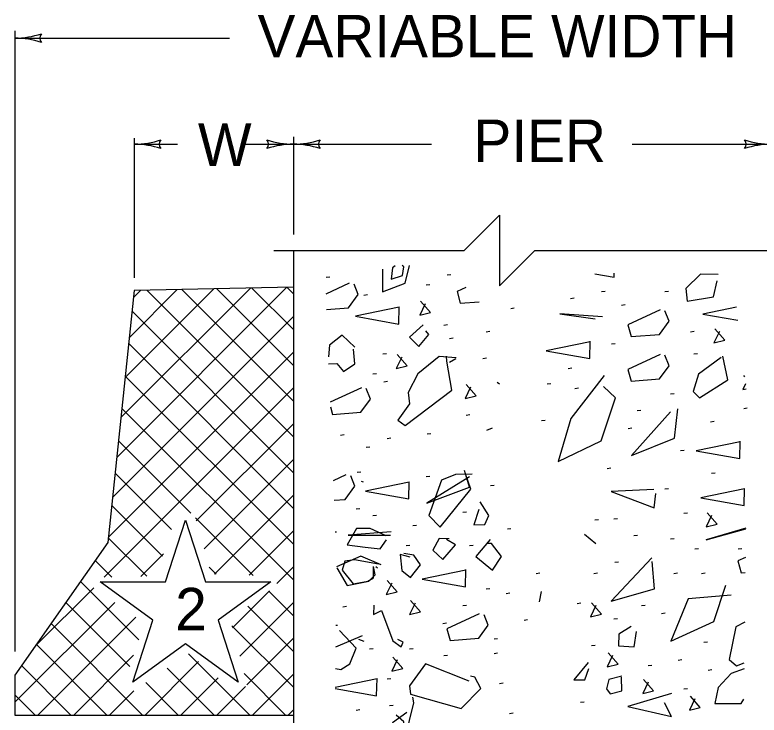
# Model space of a CAD drawing. Extents: x 998.4 to 1037, y 999 to 1022.8.
# Drawn here: x 1016.311 to 1019.817, y 1002.109 to 1005.407 of the extents above; entities that cross this region are included whole.
import ezdxf

# ---------------------------------------------------------------- set-up
doc = ezdxf.new("R2010")
doc.units = 0
doc.layers.add('Level 1', color=7, linetype='Continuous')

msp = doc.modelspace()

# ---------------------------------------------------------------- linework, layer by layer
at = {"layer": 'Level 1'}
for p, q in [((1016.3113, 1005.3314), (1016.3113, 1002.4089)), ((1016.3113, 1005.3314), (1016.3113, 1002.4089)), ((1016.3113, 1005.2978), (1017.3228, 1005.2978)), ((1016.3113, 1005.2978), (1017.3228, 1005.2978)), ((1017.6238, 1004.8332), (1017.6238, 1004.3721)), ((1017.6238, 1004.8332), (1017.6238, 1004.3721)), ((1016.8738, 1004.8258), (1016.8738, 1004.1679)), ((1016.8738, 1004.8258), (1016.8738, 1004.1679)), ((1016.8738, 1004.7978), (1017.0773, 1004.7978)), ((1016.8738, 1004.7978), (1017.0773, 1004.7978)), ((1017.3897, 1004.7978), (1017.6238, 1004.7978)), ((1017.3897, 1004.7978), (1017.6238, 1004.7978)), ((1017.6238, 1004.7978), (1018.2746, 1004.7978)), ((1017.6238, 1004.7978), (1018.2746, 1004.7978)), ((1019.219, 1004.7978), (1019.8738, 1004.7978)), ((1019.219, 1004.7978), (1019.8738, 1004.7978)), ((1017.5309, 1004.2978), (1018.1779, 1004.2978)), ((1017.5309, 1004.2978), (1018.1779, 1004.2978)), ((1017.6238, 1004.2978), (1017.6238, 1001.4841)), ((1017.6238, 1004.2978), (1017.6238, 1001.4841)), ((1019.0113, 1004.2978), (1019.9403, 1004.2978)), ((1019.0113, 1004.2978), (1019.9403, 1004.2978)), ((1016.8738, 1004.1091), (1016.7488, 1002.9216)), ((1016.8738, 1004.1091), (1016.7488, 1002.9216)), ((1016.791, 1003.3225), (1017.5926, 1004.1241)), ((1016.8108, 1003.5108), (1017.4206, 1004.1205)), ((1016.8307, 1003.699), (1017.2485, 1004.1168)), ((1016.8504, 1003.8873), (1017.0765, 1004.1133)), ((1016.8703, 1004.0755), (1016.9044, 1004.1097)), ((1017.6238, 1004.1248), (1016.8738, 1004.1091)), ((1017.6238, 1004.1248), (1016.8738, 1004.1091)), ((1016.9325, 1004.1103), (1017.6238, 1003.4191)), ((1017.0975, 1004.1138), (1017.6238, 1003.5876)), ((1017.2625, 1004.1172), (1017.6238, 1003.756)), ((1017.4275, 1004.1206), (1017.6238, 1003.9244)), ((1017.5925, 1004.1241), (1017.6238, 1004.0929)), ((1016.8635, 1004.0109), (1017.6238, 1003.2507)), ((1016.7712, 1003.1342), (1017.6238, 1003.9868)), ((1016.8474, 1003.8585), (1017.6238, 1003.0823)), ((1016.7513, 1002.9459), (1017.6238, 1003.8183)), ((1016.8313, 1003.7061), (1017.6238, 1002.9138)), ((1016.7317, 1002.7578), (1017.6238, 1003.6498)), ((1016.8153, 1003.5537), (1017.6238, 1002.7453)), ((1017.1659, 1003.0236), (1017.6238, 1003.4814)), ((1016.7993, 1003.4013), (1017.1399, 1003.0606)), ((1017.2027, 1002.8919), (1017.6238, 1003.3129)), ((1016.7833, 1003.2488), (1017.0487, 1002.9834)), ((1017.2519, 1002.7727), (1017.6238, 1003.1445)), ((1016.7672, 1003.0965), (1017.0069, 1002.8567)), ((1017.1616, 1003.0388), (1017.4335, 1002.767)), ((1017.4153, 1002.7676), (1017.6238, 1002.9761)), ((1016.7512, 1002.944), (1016.9323, 1002.7628)), ((1016.7488, 1002.9216), (1016.3113, 1002.2966)), ((1016.7488, 1002.9216), (1016.3113, 1002.2966)), ((1016.9043, 1002.762), (1017.0108, 1002.8684)), ((1016.6897, 1002.8371), (1016.7685, 1002.7582)), ((1017.227, 1002.8051), (1017.2596, 1002.7725)), ((1017.5446, 1002.7284), (1017.6238, 1002.8076)), ((1016.6203, 1002.738), (1016.8948, 1002.4635)), ((1016.4068, 1002.4329), (1016.6827, 1002.7088)), ((1017.3363, 1002.5202), (1017.5101, 1002.6939)), ((1017.508, 1002.6925), (1017.6238, 1002.5768)), ((1016.3113, 1002.169), (1016.7816, 1002.6393)), ((1016.5509, 1002.6389), (1016.8527, 1002.3372)), ((1017.3703, 1002.3857), (1017.6238, 1002.6392)), ((1017.4094, 1002.6226), (1017.6238, 1002.4084)), ((1016.4198, 1002.1091), (1016.8805, 1002.5698)), ((1016.4816, 1002.5398), (1016.9124, 1002.1091)), ((1017.3339, 1002.5298), (1017.6238, 1002.24)), ((1017.4042, 1002.2512), (1017.6238, 1002.4708)), ((1016.4123, 1002.4408), (1016.7439, 1002.1091)), ((1016.5883, 1002.1091), (1016.8708, 1002.3915)), ((1017.1288, 1002.3979), (1017.4178, 1002.1091)), ((1016.3428, 1002.3417), (1016.5755, 1002.1091)), ((1016.9252, 1002.1091), (1017.1769, 1002.3608)), ((1017.0284, 1002.3299), (1017.2493, 1002.1091)), ((1016.3113, 1002.2966), (1016.3113, 1002.1091)), ((1016.3113, 1002.2966), (1016.3113, 1002.1091)), ((1017.0937, 1002.1091), (1017.2685, 1002.2839)), ((1017.3908, 1002.3043), (1017.5862, 1002.1091)), ((1017.4305, 1002.1091), (1017.6238, 1002.3023)), ((1016.928, 1002.2618), (1017.0808, 1002.1091)), ((1017.2621, 1002.1091), (1017.3973, 1002.2443)), ((1016.3113, 1002.2048), (1016.4071, 1002.1091)), ((1016.7568, 1002.1091), (1016.8711, 1002.2234)), ((1017.599, 1002.1091), (1017.6238, 1002.1338)), ((1016.3113, 1002.1091), (1017.6238, 1002.1091)), ((1016.3113, 1002.1091), (1017.6238, 1002.1091))]:
    msp.add_line(p, q, dxfattribs=at)
for points in [[(1018.1779, 1004.2978), (1018.4279, 1004.2978), (1018.5947, 1004.4644), (1018.5947, 1004.1311), (1018.7613, 1004.2978), (1019.0113, 1004.2978)], [(1018.1779, 1004.2978), (1018.4279, 1004.2978), (1018.5947, 1004.4644), (1018.5947, 1004.1311), (1018.7613, 1004.2978), (1019.0113, 1004.2978)], [(1018.0429, 1004.2094), (1018.0429, 1004.1028)], [(1018.0898, 1004.2158), (1018.0835, 1004.1625)], [(1018.1034, 1004.2256), (1018.0898, 1004.2158)], [(1018.1433, 1004.2201), (1018.1364, 1004.2261)], [(1018.1368, 1004.1795), (1018.1433, 1004.2201)], [(1018.1496, 1004.1433), (1018.17, 1004.2267)], [(1017.7947, 1004.1719), (1017.7776, 1004.1698)], [(1018.0835, 1004.1625), (1018.1368, 1004.1795)], [(1018.3654, 1004.1824), (1018.3483, 1004.1803)], [(1019.0428, 1004.1871), (1019.1343, 1004.1709)], [(1019.1343, 1004.1709), (1019.1348, 1004.1899)], [(1019.6235, 1004.1838), (1019.5403, 1004.1859), (1019.472, 1004.1177), (1019.4784, 1004.0579), (1019.6022, 1004.0793), (1019.6193, 1004.1539)], [(1017.8858, 1004.143), (1017.7763, 1004.0921)], [(1017.9284, 1004.0897), (1017.9093, 1004.1388)], [(1018.0429, 1004.1028), (1018.1496, 1004.1433)], [(1018.2659, 1004.1353), (1018.2488, 1004.1332)], [(1018.4355, 1004.1233), (1018.394, 1004.104)], [(1018.394, 1004.104), (1018.4089, 1004.0486)], [(1019.0918, 1004.1038), (1019.0747, 1004.1018)], [(1019.3903, 1004.1038), (1019.3732, 1004.1018)], [(1017.8836, 1004.0278), (1017.9284, 1004.0897)], [(1017.9728, 1004.0882), (1017.9557, 1004.086)], [(1018.9452, 1004.0724), (1018.9281, 1004.0703)], [(1017.7792, 1004.0195), (1017.8836, 1004.0278)], [(1018.1221, 1004.03), (1017.9151, 1003.9873), (1018.1199, 1003.951), (1018.1221, 1004.0321)], [(1018.2437, 1004.0461), (1018.2181, 1003.9928), (1018.2693, 1004.0056), (1018.2223, 1004.0589)], [(1018.4089, 1004.0486), (1018.4985, 1004.0557)], [(1018.6638, 1004.0253), (1018.6468, 1004.0232)], [(1019.186, 1004.041), (1019.1689, 1004.0389)], [(1019.7103, 1004.0303), (1019.5525, 1003.9978)], [(1019.0794, 1003.9853), (1018.8788, 1003.9982), (1019.0453, 1003.9747)], [(1019.3504, 1004.0173), (1019.1989, 1003.9469), (1019.2138, 1003.8915), (1019.3483, 1003.9022), (1019.3931, 1003.964), (1019.3738, 1004.0131)], [(1019.5525, 1003.9978), (1019.7176, 1003.9685)], [(1018.235, 1003.9469), (1018.1709, 1003.8893), (1018.2137, 1003.8445), (1018.2606, 1003.9022), (1018.2478, 1003.9192)], [(1018.3497, 1003.9468), (1018.3326, 1003.9447)], [(1019.6298, 1003.9152), (1019.6042, 1003.8618), (1019.6553, 1003.8747), (1019.6084, 1003.928)], [(1017.853, 1003.8978), (1017.7933, 1003.8509)], [(1017.9128, 1003.8424), (1017.853, 1003.8978)], [(1018.5487, 1003.9153), (1018.5316, 1003.9133)], [(1019.5107, 1003.9153), (1019.4936, 1003.9133)], [(1017.7933, 1003.8509), (1017.788, 1003.7963)], [(1018.3759, 1003.8839), (1018.3588, 1003.8818)], [(1019.0213, 1003.8677), (1018.8143, 1003.825), (1019.0191, 1003.7888), (1019.0213, 1003.8698)], [(1019.1389, 1003.8578), (1019.1218, 1003.8557)], [(1017.9128, 1003.7634), (1017.9063, 1003.8318)], [(1018.0618, 1003.8107), (1018.0447, 1003.8085)], [(1018.1338, 1003.7948), (1018.1081, 1003.7414), (1018.1593, 1003.7543), (1018.1124, 1003.8076)], [(1018.3908, 1003.7912), (1018.3097, 1003.7976), (1018.2093, 1003.7165), (1018.1646, 1003.629), (1018.1709, 1003.5757), (1018.1155, 1003.4988), (1018.1496, 1003.4733), (1018.3694, 1003.6397), (1018.3459, 1003.7763), (1018.3438, 1003.7998)], [(1018.3588, 1003.772), (1018.3886, 1003.7891)], [(1018.5329, 1003.7897), (1018.5158, 1003.7876)], [(1019.3503, 1003.8079), (1019.1988, 1003.7375), (1019.2138, 1003.682), (1019.3483, 1003.6927), (1019.3931, 1003.7546), (1019.3738, 1003.8037)], [(1019.6384, 1003.7933), (1019.5318, 1003.7143), (1019.5062, 1003.6333), (1019.536, 1003.6034), (1019.6704, 1003.6888), (1019.647, 1003.7998)], [(1019.5263, 1003.8107), (1019.5093, 1003.8085)], [(1017.7893, 1003.7636), (1017.8274, 1003.7656)], [(1017.8274, 1003.7656), (1017.8594, 1003.7272)], [(1017.8594, 1003.7272), (1017.9128, 1003.7634)], [(1018.0146, 1003.7164), (1017.9975, 1003.7143)], [(1018.9347, 1003.7426), (1018.9176, 1003.7404)], [(1018.067, 1003.6798), (1018.0499, 1003.6776)], [(1018.5934, 1003.6674), (1018.5828, 1003.6759)], [(1019.0879, 1003.708), (1018.93, 1003.5053), (1018.8703, 1003.3026), (1019.073, 1003.4007), (1019.1413, 1003.6034), (1019.0837, 1003.6568)], [(1019.7493, 1003.7027), (1019.7446, 1003.7081)], [(1017.9433, 1003.6508), (1017.7964, 1003.5825)], [(1017.986, 1003.5975), (1017.9668, 1003.6466)], [(1018.4583, 1003.6534), (1018.4328, 1003.6001), (1018.484, 1003.6128), (1018.437, 1003.6662)], [(1018.8353, 1003.6693), (1018.8182, 1003.6672)], [(1018.9661, 1003.6483), (1018.949, 1003.6462)], [(1019.7533, 1003.6692), (1019.7403, 1003.642)], [(1019.7403, 1003.642), (1019.7561, 1003.6459)], [(1019.4164, 1003.6222), (1019.3993, 1003.62)], [(1017.9413, 1003.5357), (1017.986, 1003.5975)], [(1017.7973, 1003.5602), (1017.8068, 1003.525)], [(1017.8068, 1003.525), (1017.9413, 1003.5357)], [(1019.3995, 1003.5373), (1019.2159, 1003.3324), (1019.4187, 1003.4135), (1019.4336, 1003.5522)], [(1019.2593, 1003.5436), (1019.2423, 1003.5415)], [(1019.7607, 1003.5539), (1019.7449, 1003.5519)], [(1018.4544, 1003.5227), (1018.4373, 1003.5205)], [(1018.809, 1003.4965), (1018.7919, 1003.4943)], [(1019.6049, 1003.4913), (1019.5878, 1003.4891)], [(1017.8628, 1003.4284), (1017.8457, 1003.4263)], [(1018.2712, 1003.4337), (1018.2541, 1003.4315)], [(1018.5593, 1003.4604), (1018.5337, 1003.4498)], [(1019.2174, 1003.4598), (1019.2003, 1003.4577)], [(1018.0827, 1003.4128), (1018.0656, 1003.4106)], [(1019.7281, 1003.3964), (1019.5211, 1003.3538), (1019.7259, 1003.3175), (1019.7281, 1003.3986)], [(1017.9832, 1003.3708), (1017.9661, 1003.3687)], [(1019.4635, 1003.3551), (1019.4464, 1003.353)], [(1017.9413, 1003.2535), (1017.9243, 1003.2514)], [(1018.4526, 1003.2308), (1018.252, 1003.1071), (1018.4526, 1003.1818), (1018.4292, 1003.2608)], [(1019.1179, 1003.2713), (1019.1008, 1003.2693)], [(1017.8701, 1003.2403), (1017.811, 1003.2128)], [(1017.9128, 1003.187), (1017.8935, 1003.2361)], [(1018.2659, 1003.2326), (1018.2488, 1003.2304)], [(1018.4654, 1003.2437), (1018.3865, 1003.2415), (1018.3203, 1003.2159), (1018.2606, 1003.0495), (1018.3139, 1002.994), (1018.459, 1003.1733), (1018.4334, 1003.2458)], [(1019.6101, 1003.2483), (1019.593, 1003.2462)], [(1017.8679, 1003.1251), (1017.9128, 1003.187)], [(1017.9533, 1003.2053), (1017.9448, 1003.2095)], [(1018.1692, 1003.2058), (1017.9623, 1003.1632), (1018.1671, 1003.1269), (1018.1692, 1003.208)], [(1018.5696, 1003.1907), (1018.5525, 1003.1886)], [(1019.3205, 1003.1711), (1019.1199, 1003.1626), (1019.3227, 1003.0858), (1019.3312, 1003.1519)], [(1019.3903, 1003.175), (1019.3732, 1003.1728)], [(1019.749, 1003.1744), (1019.542, 1003.1318), (1019.7469, 1003.0955), (1019.749, 1003.1766)], [(1017.8147, 1003.1208), (1017.8679, 1003.1251)], [(1018.4974, 1003.0773), (1018.4739, 1003.0047), (1018.5252, 1003.0068), (1018.5443, 1003.0495), (1018.5038, 1003.1135)], [(1017.9361, 1003.0808), (1017.919, 1003.0786)], [(1018.0146, 1003.0493), (1017.9975, 1003.0472)], [(1018.4388, 1003.065), (1018.4217, 1003.0629)], [(1019.4793, 1003.0598), (1019.4622, 1003.0577)], [(1019.5931, 1003.0492), (1019.5675, 1002.9958), (1019.6188, 1003.0087), (1019.5718, 1003.062)], [(1019.0603, 1003.0284), (1019.0433, 1003.0263)], [(1019.1493, 1003.0336), (1019.1323, 1003.0315)], [(1018.06, 1002.9535), (1017.9853, 1002.9876), (1017.9213, 1002.9876), (1017.8765, 1002.9108), (1017.9618, 1002.9001), (1018.0323, 1002.8916), (1018.0622, 1002.9343)], [(1018.0835, 1002.9727), (1017.8808, 1002.9556), (1018.0813, 1002.9556)], [(1018.2031, 1003.0022), (1018.186, 1003.0001)], [(1018.6482, 1002.9865), (1018.6311, 1002.9843)], [(1019.7544, 1002.9898), (1019.568, 1002.9343)], [(1019.568, 1002.9343), (1019.7544, 1002.9858)], [(1017.8261, 1002.9708), (1017.8206, 1002.97)], [(1018.3566, 1002.9385), (1018.3097, 1002.9407), (1018.2798, 1002.8852), (1018.3268, 1002.8425), (1018.3865, 1002.9108), (1018.3438, 1002.9364)], [(1019.0474, 1002.9151), (1018.9941, 1002.9598)], [(1019.2436, 1002.9551), (1019.2265, 1002.9529)], [(1019.4164, 1002.9393), (1019.3993, 1002.9373)], [(1018.1717, 1002.9079), (1018.1546, 1002.9058)], [(1018.4702, 1002.9079), (1018.4531, 1002.9058)], [(1018.5508, 1002.9364), (1018.4825, 1002.8553), (1018.5614, 1002.7913), (1018.6041, 1002.8553), (1018.5572, 1002.9172), (1018.5337, 1002.9172)], [(1018.1731, 1002.8532), (1018.1262, 1002.866), (1018.1347, 1002.7892), (1018.1753, 1002.7572), (1018.2222, 1002.8169), (1018.1902, 1002.8618), (1018.1433, 1002.8703)], [(1019.5316, 1002.8923), (1019.5145, 1002.8901)], [(1019.7358, 1002.8923), (1019.7187, 1002.8901)], [(1017.9405, 1002.8574), (1017.827, 1002.8071)], [(1018.0238, 1002.819), (1017.9107, 1002.8404), (1017.8658, 1002.834), (1017.853, 1002.7913), (1017.9043, 1002.7273), (1017.9747, 1002.7401), (1018.0003, 1002.755), (1018.0003, 1002.8083)], [(1018.0365, 1002.8169), (1017.9405, 1002.8574)], [(1019.312, 1002.8489), (1019.1199, 1002.6462), (1019.3248, 1002.7038), (1019.3141, 1002.8318)], [(1019.7529, 1002.8515), (1019.7173, 1002.8348)], [(1019.7173, 1002.8348), (1019.7322, 1002.7793)], [(1017.8271, 1002.8032), (1017.8765, 1002.7188)], [(1018.0088, 1002.77), (1018.0003, 1002.8083)], [(1018.0109, 1002.8083), (1018.0194, 1002.802)], [(1019.1546, 1002.8294), (1019.1375, 1002.8273)], [(1017.9789, 1002.7401), (1018.0088, 1002.77)], [(1018.4363, 1002.7922), (1018.2293, 1002.7495), (1018.4341, 1002.7133), (1018.4363, 1002.7943)], [(1018.7843, 1002.7771), (1018.7672, 1002.7749)], [(1019.0551, 1002.7771), (1019.038, 1002.7749)], [(1019.4321, 1002.7771), (1019.415, 1002.7749)], [(1019.563, 1002.7771), (1019.5459, 1002.7749)], [(1019.7322, 1002.7793), (1019.7522, 1002.781)], [(1017.8765, 1002.7188), (1017.9789, 1002.7401)], [(1018.0866, 1002.7298), (1018.061, 1002.6764), (1018.1123, 1002.6893), (1018.0653, 1002.7426)], [(1018.5487, 1002.7038), (1018.5316, 1002.7017)], [(1019.6854, 1002.6739), (1019.4827, 1002.6568), (1019.4016, 1002.4563), (1019.6043, 1002.5502), (1019.6598, 1002.7209)], [(1018.6429, 1002.6828), (1018.6258, 1002.6807)], [(1018.7833, 1002.6419), (1018.7919, 1002.691)], [(1018.0024, 1002.627), (1018.0003, 1002.5822), (1018.0387, 1002.6014), (1018.092, 1002.4584), (1018.1304, 1002.4307), (1018.1411, 1002.452), (1018.1155, 1002.4648)], [(1018.1966, 1002.6355), (1018.1709, 1002.5822), (1018.2222, 1002.595), (1018.1753, 1002.6483)], [(1018.4388, 1002.6253), (1018.4217, 1002.6231)], [(1018.9766, 1002.6357), (1018.9595, 1002.6336)], [(1019.0486, 1002.6251), (1019.023, 1002.5718), (1019.0742, 1002.5845), (1019.0273, 1002.6378)], [(1019.2803, 1002.6253), (1019.2632, 1002.6231)], [(1017.8733, 1002.62), (1017.8562, 1002.6178)], [(1019.3745, 1002.5886), (1019.3574, 1002.5864)], [(1018.4983, 1002.5858), (1018.3468, 1002.5154), (1018.3618, 1002.46), (1018.4963, 1002.4707), (1018.541, 1002.5325), (1018.5218, 1002.5816)], [(1018.7267, 1002.5572), (1018.7096, 1002.555)], [(1019.1493, 1002.5624), (1019.1323, 1002.5603)], [(1017.8313, 1002.531), (1017.8236, 1002.5301)], [(1018.3445, 1002.5414), (1018.3274, 1002.5393)], [(1019.2138, 1002.5268), (1019.1563, 1002.4904), (1019.1541, 1002.435), (1019.2288, 1002.4307), (1019.2394, 1002.5033)], [(1019.7068, 1002.5246), (1019.6768, 1002.3709)], [(1019.7496, 1002.5471), (1019.7068, 1002.5246)], [(1017.9469, 1002.4819), (1017.8223, 1002.4285)], [(1017.9192, 1002.4243), (1017.8403, 1002.5075)], [(1017.9298, 1002.467), (1017.9554, 1002.4563)], [(1018.5853, 1002.4682), (1018.5683, 1002.466)], [(1019.5735, 1002.4524), (1019.5564, 1002.4503)], [(1017.8893, 1002.3496), (1017.9192, 1002.4243)], [(1017.9989, 1002.421), (1017.9818, 1002.4189)], [(1018.1874, 1002.421), (1018.1703, 1002.4189)], [(1019.0447, 1002.4368), (1019.0276, 1002.4346)], [(1018.1128, 1002.3685), (1018.0872, 1002.3152), (1018.1384, 1002.328), (1018.0914, 1002.3813)], [(1018.3497, 1002.3896), (1018.3326, 1002.3875)], [(1018.5853, 1002.4001), (1018.5683, 1002.3979)], [(1019.1271, 1002.3894), (1019.1015, 1002.3361), (1019.1528, 1002.3489), (1019.1058, 1002.4023)], [(1017.8466, 1002.324), (1017.8893, 1002.3496)], [(1018.4505, 1002.2685), (1018.2457, 1002.3496), (1018.1709, 1002.2472), (1018.1753, 1002.2067), (1018.4142, 1002.1405), (1018.5059, 1002.2344), (1018.4783, 1002.2878), (1018.4569, 1002.292)], [(1019.0111, 1002.356), (1018.945, 1002.2749), (1018.9962, 1002.2749), (1019.0154, 1002.3283)], [(1019.3117, 1002.3425), (1019.2946, 1002.3403)], [(1019.4531, 1002.3687), (1019.436, 1002.3665)], [(1019.6768, 1002.3709), (1019.711, 1002.3411)], [(1019.711, 1002.3411), (1019.7475, 1002.3552)], [(1017.8211, 1002.3279), (1017.8466, 1002.324)], [(1019.5944, 1002.3215), (1019.5773, 1002.3194)], [(1019.7472, 1002.3264), (1019.6854, 1002.3048)], [(1018.0173, 1002.2791), (1017.8199, 1002.2384)], [(1018.0153, 1002.2002), (1018.0173, 1002.2813)], [(1018.0827, 1002.2797), (1018.0656, 1002.2775)], [(1019.1712, 1002.292), (1019.1093, 1002.2771), (1019.0986, 1002.2323), (1019.1157, 1002.2088), (1019.1712, 1002.2238), (1019.169, 1002.2878)], [(1019.2947, 1002.2638), (1019.2691, 1002.2104), (1019.3203, 1002.2233), (1019.2733, 1002.2766)], [(1019.6854, 1002.3048), (1019.6235, 1002.2387)], [(1018.6115, 1002.2588), (1018.5944, 1002.2566)], [(1019.6235, 1002.2387), (1019.6086, 1002.164)], [(1017.8198, 1002.2348), (1018.0153, 1002.2002)], [(1019.4038, 1002.2109), (1019.1989, 1002.149), (1019.4038, 1002.1021), (1019.3718, 1002.1661)], [(1019.4793, 1002.2325), (1019.4622, 1002.2304)], [(1018.0429, 1002.0658), (1018.0429, 1001.9592), (1018.1496, 1001.9997), (1018.1902, 1002.1661), (1018.1859, 1002.1938)], [(1018.9923, 1002.1697), (1018.9752, 1002.1676)], [(1019.5146, 1002.1853), (1019.489, 1002.1319), (1019.5402, 1002.1448), (1019.4933, 1002.1981)], [(1019.7323, 1002.164), (1019.7456, 1002.1832)], [(1017.9361, 1002.1331), (1017.919, 1002.1309)], [(1018.0932, 1002.154), (1018.0761, 1002.1518)], [(1019.6086, 1002.164), (1019.7323, 1002.164)], [(1018.1582, 1002.1213), (1018.0898, 1002.0723), (1018.0835, 1002.0189), (1018.1368, 1002.0359), (1018.1433, 1002.0765), (1018.1069, 1002.1085)], [(1018.6586, 1002.1173), (1018.6415, 1002.1152)]]:
    msp.add_lwpolyline(points, dxfattribs=at)
msp.add_lwpolyline([(1016.7136, 1002.7358), (1017.0202, 1002.7358), (1017.1149, 1003.0273), (1017.2096, 1002.7358), (1017.5162, 1002.7358), (1017.2681, 1002.5557), (1017.363, 1002.2641), (1017.1149, 1002.4443), (1016.8668, 1002.2641), (1016.9614, 1002.5557)], close=True, dxfattribs=at)
for centre, radius, start, end in [((1016.3113, 1005.6884), 0.3906, 269.9878, 270), ((1016.3113, 1005.6884), 0.3906, 269.9878, 270), ((1016.3113, 1005.6884), 0.3906, 270, 288.6688), ((1016.3113, 1005.6884), 0.3906, 270, 288.6688), ((1016.3113, 1004.9071), 0.3906, 71.3472, 89.9939), ((1016.3113, 1004.9071), 0.3906, 71.3472, 89.9939), ((1016.4599, 1005.2977), 0.0312, 138.7746, 220.8913), ((1016.4599, 1005.2977), 0.0312, 138.7746, 220.8913), ((1016.8738, 1005.1884), 0.3906, 269.9878, 270), ((1016.8738, 1005.1884), 0.3906, 269.9878, 270), ((1016.8738, 1005.1884), 0.3906, 270, 288.6688), ((1016.8738, 1005.1884), 0.3906, 270, 288.6688), ((1016.8738, 1004.4071), 0.3906, 71.3472, 89.9939), ((1016.8738, 1004.4071), 0.3906, 71.3472, 89.9939), ((1017.0224, 1004.7977), 0.0312, 138.7746, 220.8913), ((1017.0224, 1004.7977), 0.0312, 138.7746, 220.8913), ((1017.4752, 1004.7978), 0.0312, 318.7746, 40.8913), ((1017.4752, 1004.7978), 0.0312, 318.7746, 40.8913), ((1017.6238, 1004.4071), 0.3906, 90, 108.6688), ((1017.6238, 1004.4071), 0.3906, 90, 108.6688), ((1017.6238, 1005.1884), 0.3906, 251.3472, 269.9939), ((1017.6238, 1005.1884), 0.3906, 251.3472, 269.9939), ((1017.6238, 1005.1884), 0.3906, 269.9878, 270), ((1017.6238, 1005.1884), 0.3906, 269.9878, 270), ((1017.6238, 1005.1884), 0.3906, 270, 288.6688), ((1017.6238, 1005.1884), 0.3906, 270, 288.6688), ((1017.6238, 1004.4071), 0.3906, 89.9878, 90), ((1017.6238, 1004.4071), 0.3906, 89.9878, 90), ((1017.6238, 1004.4071), 0.3906, 71.3472, 89.9939), ((1017.6238, 1004.4071), 0.3906, 71.3472, 89.9939), ((1017.7723, 1004.7977), 0.0312, 138.7746, 220.8913), ((1017.7723, 1004.7977), 0.0312, 138.7746, 220.8913), ((1019.7252, 1004.7978), 0.0312, 318.7746, 40.8913), ((1019.7252, 1004.7978), 0.0312, 318.7746, 40.8913), ((1019.8738, 1004.4071), 0.3906, 90, 108.6688), ((1019.8738, 1004.4071), 0.3906, 90, 108.6688), ((1019.8738, 1005.1884), 0.3906, 251.3472, 269.9939), ((1019.8738, 1005.1884), 0.3906, 251.3472, 269.9939)]:
    msp.add_arc(centre, radius, start, end, dxfattribs=at)

# ---------------------------------------------------------------- texts
for s, p in [('VARIABLE WIDTH', (1017.4544, 1005.2071)), ('VARIABLE WIDTH', (1017.4544, 1005.2071)), ('PIER', (1018.4714, 1004.7143)), ('PIER', (1018.4714, 1004.7143)), ('W', (1017.1737, 1004.6955)), ('W', (1017.1737, 1004.6955)), ('2', (1017.0666, 1002.508))]:
    msp.add_text(s, height=0.2, dxfattribs=at).set_placement(p)

doc.saveas('drawing.dxf')
